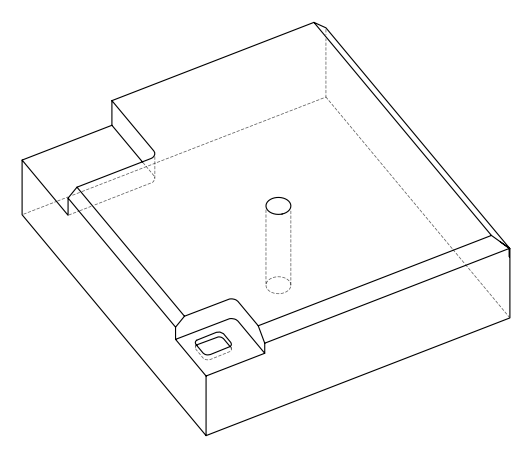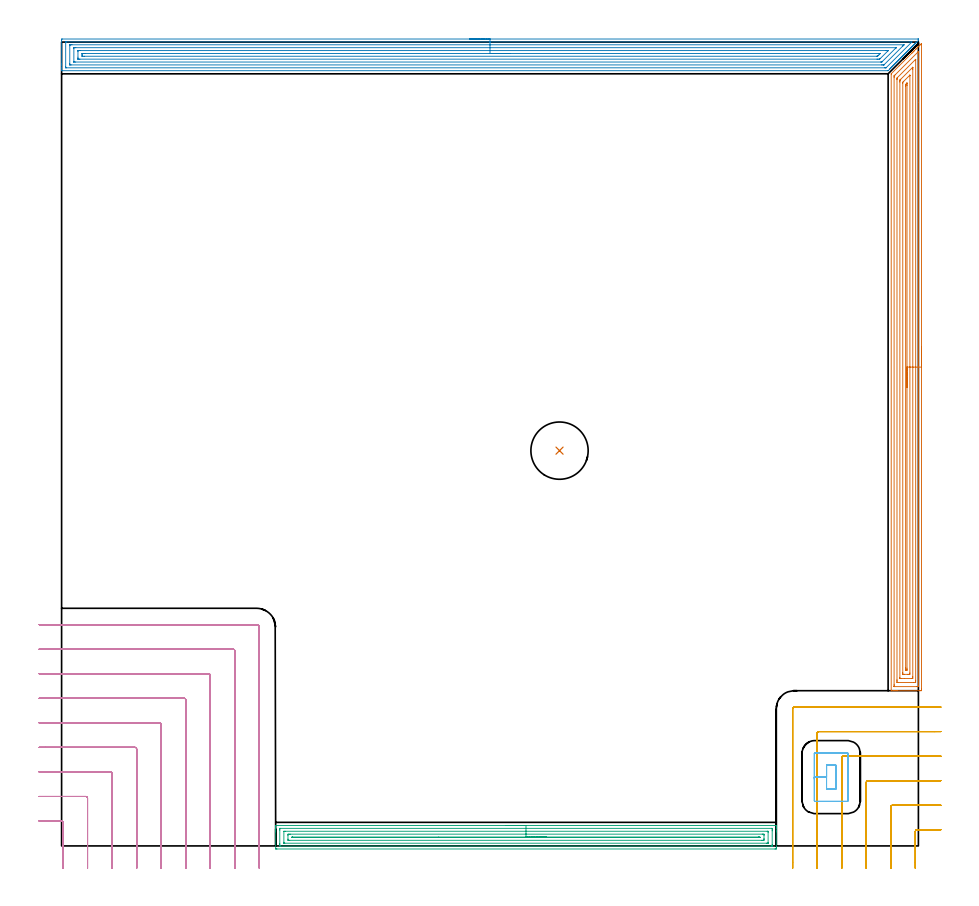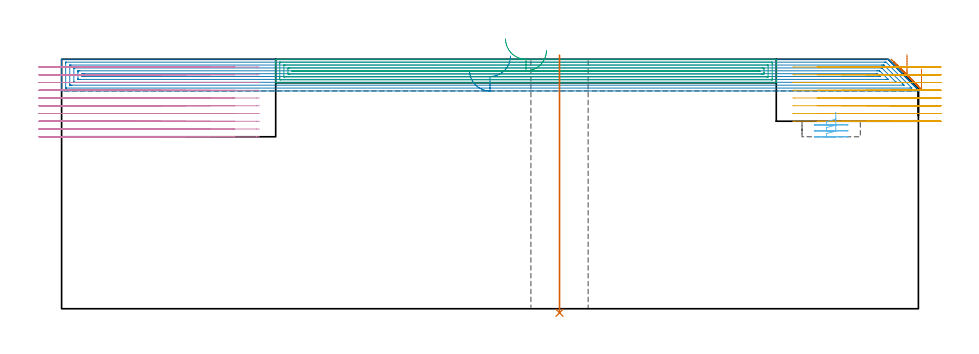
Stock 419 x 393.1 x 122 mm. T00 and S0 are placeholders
(PLAN: 7 operations, 3 tool changes, 82.4 min)
(1 AREA_MILL | FG_CHAMFER_SURFACE | UGT0205_001 | 15.05 min | 35521 mm3)
(2 AREA_MILL_1 | FG_CHAMFER_SURFACE_1 | UGT0205_001 | 20.04 min | 49183 mm3)
(3 AREA_MILL_2 | FG_CHAMFER_SURFACE_2 | UGT0205_001 | 9.96 min | 17048 mm3)
(4 MILL_CORNER_NOTCH_RECTANGULAR | CORNER_NOTCH_RECTANGULAR | NXT0201_012 | Follow Part, ap 4, ae 75% | 25.98 min | 460054 mm3)
(5 MILL_CORNER_NOTCH_RECTANGULAR_1 | CORNER_NOTCH_RECTANGULAR_1 | NXT0201_012 | Follow Part, ap 4, ae 75% | 9.89 min | 158061 mm3)
(6 MILL_RECTANGULAR_POCKET | POCKET_RECTANGULAR_STRAIGHT | NXT0201_011 | Follow Part, ap 3, ae 75% | 1 min | 7461 mm3)
(7 INDEXABLE_INSERT_DRILL_THROUGH_HOLE_FROM_SOLID | STEP1HOLE | NXT0302_027 | 0.51 min | 75059 mm3)
(TOOL UGT0205_001 | Chamfer Mill 20 x 3 x 45 deg. | D20 FL50 Z2)
(TOOL NXT0201_012 | ENDMILL 16mm [2P460-1600-NA 1630] | D16 FL38 Z6)
(TOOL NXT0201_011 | ENDMILL 12mm [2P460-1200-NA 1630] | D12 FL38 Z6)
(TOOL NXT0302_027 | Index. Insert Drill 28mm [880-D2800L32-05] | D28 PA176 FL140 Z2)
(OP 1 AREA_MILL)
G17 G21 G94 G90
T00 M6
G54
G17 G0 G90 X420.5 Y244.15 S1061 M3
G43 Z132. H0
Z117.2
G94 G1 Y244.112 Z116.328 F250.
Y243.998 Z115.464
Y243.809 Z114.612
Y243.547 Z113.78
Y243.213 Z112.974
Y242.81 Z112.2
Y242.341 Z111.464
Y241.81 Z110.772
Y241.221 Z110.129
Y240.578 Z109.54
Y239.886 Z109.008
Y239.15 Z108.54
Y238.376 Z108.137
Y237.57 Z107.803
Y236.738 Z107.541
Y235.886 Z107.352
Y235.022 Z107.238
Y234.15 Z107.2
Y77.015
X420.499 Y76.515 Z107.201
X420.496 Y76.126 Z107.202
X420.492 Y75.91 Z107.205
X420.114 Y75.905 Z107.583
X419.511 Y75.9 Z108.187
X408.716 Z118.978
X408.17 Z119.527
X407.839 Z119.857
X407.293 Z120.403
X406.963 Z120.732
X405.991 Z121.709
X405.845 Y75.901 Z121.848
X405.793 Y75.903 Z121.898
X405.703 Y75.91 Z121.988
X405.7 Y76.068 Z122.
Y377.495
X405.704 Y377.594 Z121.989
X405.767 Y377.669 Z121.929
X409.593 Y381.493 Z118.107
X415.73 Y387.632 Z111.966
X415.865 Y387.766 Z111.833
X416.031 Y387.932 Z111.667
X416.169 Y388.071 Z111.527
X416.312 Y388.213 Z111.386
X416.461 Y388.362 Z111.236
X416.607 Y388.509 Z111.088
X416.758 Y388.659 Z110.94
X416.892 Y388.793 Z110.806
X417.045 Y388.948 Z110.65
X417.545 Y389.445 Z110.155
X417.8 Y389.701 Z109.898
X417.922 Y389.824 Z109.774
X418.26 Y390.16 Z109.44
X418.473 Y390.373 Z109.227
X418.693 Y390.594 Z109.005
X418.799 Y390.701 Z108.897
X419.237 Y391.138 Z108.462
X419.676 Y391.577 Z108.02
X419.885 Y391.785 Z107.815
X419.922 Y391.822 Z107.777
X420.414 Y392.315 Z107.284
X420.482 Y392.381 Z107.216
X420.494 Y392.383 Z107.204
X420.499 Y392.381 Z107.199
X420.5 Y234.15 Z107.2
X419.086 Z108.614
X419.085 Y78.456 Z108.615
Y78.301
X419.08 Y77.933 Z108.62
X419.079 Y77.917 Z108.621
X419.059 Y77.91 Z108.641
X418.99 Y77.905 Z108.71
X418.885 Y77.902 Z108.815
X418.754 Y77.9 Z108.946
X418.361 Z109.339
X407.356 Z120.344
X407.181 Y77.903 Z120.519
X407.15 Y77.905 Z120.55
X407.122 Y77.909 Z120.578
X407.121 Y77.949 Z120.579
X407.116 Y78.145 Z120.584
X407.115 Y78.301 Z120.585
X407.114 Y79.04 Z120.586
Y375.709
X407.116 Y376.445 Z120.584
X407.119 Y376.524 Z120.581
X407.121 Y376.558 Z120.579
X407.158 Y376.602 Z120.542
X407.5 Y376.948 Z120.2
X407.839 Y377.29 Z119.861
X418.763 Y388.213 Z108.937
X418.862 Y388.31 Z108.838
X419.006 Y388.449 Z108.694
X419.07 Y388.509 Z108.63
X419.079 Y388.374 Z108.621
X419.083 Y388.213 Z108.617
X419.085 Y388.041 Z108.615
X419.086 Y363.517 Z108.614
Y234.15
X417.672 Z110.028
X417.671 Y80.98 Z110.029
Y80.79
X417.664 Y80.087 Z110.036
X417.661 Y79.907 Z110.039
X416.607 Y79.9 Z111.093
X408.899 Y79.901 Z118.801
X408.716 Y79.905 Z118.984
X408.539 Y79.91 Z119.161
X408.534 Y80.087 Z119.166
X408.531 Y80.276 Z119.169
X408.529 Y80.98 Z119.171
X408.528 Y81.171 Z119.172
X408.529 Y374.816 Z119.171
X408.53 Y375.006 Z119.17
X408.535 Y375.358 Z119.165
X408.539 Y375.528 Z119.161
X408.708 Y375.709 Z118.992
X408.712 Y375.713 Z118.988
X417.561 Y384.562 Z110.139
X417.641 Y384.64 Z110.059
X417.654 Y384.647 Z110.046
X417.665 Y384.651 Z110.035
X417.666 Y384.64 Z110.034
X417.67 Y384.515 Z110.03
X417.671 Y384.449 Z110.029
X417.672 Y234.15 Z110.028
X416.257 Z111.443
Y82.767
X416.256 Y82.231 Z111.444
X416.253 Y82.051 Z111.447
X416.251 Y81.917 Z111.449
X416.155 Y81.91 Z111.545
X415.73 Y81.901 Z111.97
X415.704 Y81.9 Z111.996
X412.223 Z115.477
X410.443 Z117.257
X410.047 Y81.908 Z117.653
X409.954 Y81.91 Z117.746
X409.949 Y81.971 Z117.751
X409.946 Y82.038 Z117.754
X409.943 Y82.41 Z117.757
Y373.566
X409.945 Y373.923 Z117.755
X409.949 Y374.453 Z117.751
X409.954 Y374.494 Z117.746
X409.977 Y374.52 Z117.723
X410.039 Y374.586 Z117.661
X410.265 Y374.816 Z117.435
X410.368 Y374.919 Z117.332
X416.12 Y380.67 Z111.58
X416.184 Y380.732 Z111.516
X416.224 Y380.768 Z111.476
X416.246 Y380.787 Z111.454
X416.25 Y380.76 Z111.45
X416.254 Y380.677 Z111.446
X416.256 Y380.532 Z111.444
X416.257 Y380.175 Z111.443
Y379.638
Y234.15
X414.843 Z112.857
Y84.563
X414.836 Y84.112 Z112.864
X414.825 Y83.91 Z112.875
X414.614 Y83.903 Z113.086
X413.977 Y83.9 Z113.723
X413.741 Z113.959
X412.223 Z115.477
X411.987 Y83.901 Z115.713
X411.486 Y83.907 Z116.214
X411.37 Y83.91 Z116.33
X411.364 Y84.11 Z116.336
X411.357 Y84.542 Z116.343
Y84.553
Y373.03
X411.372 Y373.461 Z116.328
X411.584 Y373.681 Z116.116
X411.822 Y373.923 Z115.878
X414.679 Y376.78 Z113.021
X414.784 Y376.883 Z112.916
X414.822 Y376.917 Z112.878
X414.832 Y376.924 Z112.868
X414.836 Y376.908 Z112.864
X414.84 Y376.811 Z112.86
X414.843 Y376.613 Z112.857
Y234.15
X413.429 Z114.271
X413.428 Y86.898 Z114.272
X413.426 Y86.339 Z114.274
X413.422 Y86.011 Z114.278
X413.417 Y85.91 Z114.283
X413.315 Y85.907 Z114.385
X413.1 Y85.903 Z114.6
X412.956 Y85.905 Z114.744
X412.842 Y85.91 Z114.858
X412.778 Y85.918 Z114.922
X412.776 Y86.004 Z114.924
X412.773 Y86.339 Z114.927
X412.771 Y86.674 Z114.929
Y87.232
Y371.578
X412.772 Y372.137 Z114.928
X412.774 Y372.304 Z114.926
X412.778 Y372.387 Z114.922
X412.781 Y372.421 Z114.919
X412.8 Y372.442 Z114.9
X413.1 Y372.751 Z114.6
X413.238 Y372.889 Z114.462
X413.379 Y373.03 Z114.321
X413.398 Y373.044 Z114.302
X413.411 Y373.053 Z114.289
X413.422 Y373.03 Z114.278
X413.423 Y372.989 Z114.277
X413.427 Y372.696 Z114.273
X413.429 Y372.137 Z114.271
Y371.801
Y234.15
Y233.278 Z114.309
Y232.413 Z114.423
Y231.562 Z114.612
Y230.73 Z114.874
Y229.924 Z115.208
Y229.15 Z115.611
Y228.414 Z116.08
Y227.722 Z116.611
Y227.079 Z117.2
Y226.49 Z117.843
Y225.958 Z118.535
Y225.49 Z119.271
Y225.087 Z120.045
Y224.753 Z120.851
Y224.491 Z121.683
Y224.302 Z122.535
Y224.188 Z123.4
Y224.15 Z124.271
G0 Z132.
M5
M2
(OP 2 AREA_MILL_1)
G17 G21 G94 G90
T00 M6
G54
G17 G0 G90 X199.5 Y394.6 S1061 M3
G43 Z132. H0
Z116.5
G94 G1 X199.538 Z115.628 F250.
X199.652 Z114.763
X199.841 Z113.912
X200.103 Z113.08
X200.437 Z112.274
X200.84 Z111.5
X201.308 Z110.764
X201.84 Z110.072
X202.429 Z109.429
X203.072 Z108.839
X203.764 Z108.308
X204.5 Z107.84
X205.274 Z107.437
X206.08 Z107.103
X206.912 Z106.841
X207.764 Z106.652
X208.628 Z106.538
X209.5 Z106.5
X418.838
X418.885 Y394.598 Z106.502
X419. Y394.593 Z106.507
Y393.991 Z107.107
X418.999 Y393.906 Z107.192
X418.986 Y393.888 Z107.21
X418.514 Y393.414 Z107.685
X418.391 Y393.291 Z107.808
X418.201 Y393.099 Z107.997
X418.094 Y392.993 Z108.106
X418.007 Y392.906 Z108.193
X417.903 Y392.801 Z108.295
X417.796 Y392.696 Z108.404
X417.709 Y392.609 Z108.491
X417.605 Y392.504 Z108.592
X417.499 Y392.398 Z108.701
X417.412 Y392.311 Z108.788
X417.308 Y392.206 Z108.89
X417.201 Y392.101 Z108.999
X417.114 Y392.014 Z109.086
X417.01 Y391.909 Z109.188
X416.903 Y391.803 Z109.296
X416.816 Y391.716 Z109.383
X416.713 Y391.611 Z109.485
X416.606 Y391.506 Z109.594
X416.519 Y391.419 Z109.681
X416.415 Y391.313 Z109.783
X416.308 Y391.208 Z109.891
X416.221 Y391.121 Z109.978
X416.118 Y391.016 Z110.08
X416.011 Y390.911 Z110.189
X415.924 Y390.824 Z110.276
X415.82 Y390.718 Z110.378
X415.713 Y390.613 Z110.487
X415.626 Y390.526 Z110.573
X415.523 Y390.421 Z110.675
X415.416 Y390.315 Z110.784
X415.329 Y390.229 Z110.871
X415.225 Y390.123 Z110.973
X415.118 Y390.018 Z111.082
X415.031 Y389.931 Z111.169
X414.927 Y389.826 Z111.27
X414.82 Y389.72 Z111.379
X414.734 Y389.633 Z111.466
X414.63 Y389.528 Z111.568
X414.523 Y389.423 Z111.677
X414.436 Y389.336 Z111.764
X414.332 Y389.231 Z111.866
X414.225 Y389.125 Z111.974
X414.139 Y389.038 Z112.061
X414.035 Y388.933 Z112.163
X413.928 Y388.828 Z112.272
X413.841 Y388.741 Z112.359
X413.737 Y388.635 Z112.461
X413.63 Y388.53 Z112.57
X413.543 Y388.443 Z112.656
X413.44 Y388.338 Z112.758
X413.333 Y388.232 Z112.867
X413.246 Y388.146 Z112.954
X413.142 Y388.04 Z113.056
X413.035 Y387.935 Z113.165
X412.948 Y387.848 Z113.251
X412.845 Y387.743 Z113.353
X412.737 Y387.637 Z113.462
X412.651 Y387.551 Z113.549
X412.547 Y387.445 Z113.651
X412.44 Y387.34 Z113.76
X412.353 Y387.253 Z113.847
X412.249 Y387.148 Z113.948
X412.142 Y387.042 Z114.057
X412.056 Y386.955 Z114.144
X411.952 Y386.85 Z114.246
X411.845 Y386.745 Z114.355
X411.758 Y386.658 Z114.442
X411.654 Y386.552 Z114.544
X411.547 Y386.447 Z114.653
X411.461 Y386.36 Z114.739
X411.357 Y386.255 Z114.841
X411.25 Y386.149 Z114.95
X411.163 Y386.063 Z115.037
X411.059 Y385.957 Z115.139
X410.952 Y385.852 Z115.248
X410.865 Y385.765 Z115.334
X410.762 Y385.66 Z115.436
X410.654 Y385.554 Z115.545
X410.568 Y385.468 Z115.632
X410.464 Y385.362 Z115.734
X410.357 Y385.257 Z115.843
X410.27 Y385.17 Z115.929
X410.167 Y385.065 Z116.031
X410.059 Y384.959 Z116.14
X409.973 Y384.873 Z116.227
X409.869 Y384.767 Z116.329
X409.762 Y384.662 Z116.438
X409.675 Y384.575 Z116.524
X409.571 Y384.47 Z116.626
X409.464 Y384.364 Z116.736
X409.378 Y384.278 Z116.822
X409.274 Y384.172 Z116.924
X409.167 Y384.066 Z117.033
X409.08 Y383.98 Z117.12
X408.976 Y383.874 Z117.222
X408.869 Y383.769 Z117.331
X408.783 Y383.682 Z117.417
X408.679 Y383.577 Z117.519
X408.572 Y383.471 Z117.628
X408.485 Y383.385 Z117.715
X408.381 Y383.279 Z117.817
X408.274 Y383.174 Z117.926
X408.188 Y383.087 Z118.012
X408.084 Y382.982 Z118.114
X407.976 Y382.876 Z118.223
X407.89 Y382.79 Z118.31
X407.786 Y382.684 Z118.412
X407.679 Y382.579 Z118.521
X407.592 Y382.492 Z118.607
X407.489 Y382.387 Z118.709
X407.381 Y382.281 Z118.819
X407.295 Y382.195 Z118.905
X407.191 Y382.089 Z119.007
X407.084 Y381.983 Z119.116
X406.997 Y381.897 Z119.202
X406.893 Y381.792 Z119.305
X406.786 Y381.686 Z119.414
X406.7 Y381.6 Z119.5
X406.596 Y381.494 Z119.602
X406.489 Y381.388 Z119.711
X406.402 Y381.302 Z119.798
X406.298 Y381.196 Z119.9
X406.191 Y381.091 Z120.009
X406.105 Y381.004 Z120.095
X406.001 Y380.899 Z120.197
X405.893 Y380.793 Z120.306
X405.807 Y380.707 Z120.393
X405.703 Y380.601 Z120.495
X405.596 Y380.496 Z120.604
X405.51 Y380.409 Z120.69
X405.406 Y380.304 Z120.792
X405.298 Y380.198 Z120.901
X405.212 Y380.112 Z120.988
X405.108 Y380.006 Z121.09
X405.001 Y379.901 Z121.199
X404.36 Y379.26 Z121.839
X404.231 Y379.133 Z121.962
X404.195 Y379.104 Z121.989
X404.108 Y379.1 Z122.
X0.162
X0.01 Y379.102 Z121.988
X0.007 Y379.156 Z121.935
X0. Y379.543 Z121.556
Y379.951 Z121.148
Y380.601 Z120.494
Y381.819 Z119.278
Y382.387 Z118.708
Y393.991 Z107.106
X0.002 Y394.278 Z106.82
X0.01 Y394.592 Z106.506
X0.324 Y394.599 Z106.499
X209.5 Y394.6 Z106.5
Y393.186 Z107.914
X414.82
X415.627 Y393.185 Z107.915
X415.713 Y393.183 Z107.917
X415.785 Y393.179 Z107.921
X415.742 Y393.099 Z108.001
X415.731 Y393.081 Z108.019
X415.725 Y393.075 Z108.025
X403.215 Y380.566 Z120.534
X403.16 Y380.522 Z120.578
X403.114 Y380.519 Z120.581
X403.014 Y380.516 Z120.584
X402.813 Y380.515 Z120.585
X402.41 Y380.514 Z120.586
X2.307 Y380.515 Z120.585
X2.133 Y380.518 Z120.582
X2.024 Y380.521 Z120.579
X2.01 Y380.547 Z120.553
X2.007 Y380.601 Z120.499
X2.001 Y380.995 Z120.105
X2. Y393.099 Z108.001
X2.002 Y393.148 Z107.952
X2.005 Y393.172 Z107.928
X2.008 Y393.178 Z107.922
X2.047 Y393.181 Z107.919
X2.22 Y393.185 Z107.915
X2.307 Y393.186 Z107.914
X209.5
Y391.772 Z109.328
X411.684 Y391.771 Z109.329
X411.811 Y391.77 Z109.33
X411.854 Y391.769 Z109.331
X411.916 Y391.765 Z109.335
X411.947 Y391.758 Z109.342
X411.921 Y391.729 Z109.371
X411.826 Y391.63 Z109.47
X411.514 Y391.313 Z109.787
X411.382 Y391.181 Z109.919
X402.323 Y382.122 Z118.978
X402.195 Y381.997 Z119.103
X402.147 Y381.953 Z119.147
X402.126 Y381.937 Z119.163
X402.104 Y381.935 Z119.165
X401.886 Y381.931 Z119.169
X401.43 Y381.929 Z119.171
X400.995 Y381.928 Z119.172
X4.637 Y381.929 Z119.171
X4.18 Y381.931 Z119.169
X4.028 Y381.934 Z119.166
X4.01 Y381.935 Z119.165
X4.006 Y381.992 Z119.108
X4.002 Y382.087 Z119.013
X4. Y382.566 Z118.534
X4.001 Y391.313 Z109.787
X4.002 Y391.491 Z109.609
X4.01 Y391.672 Z109.428
X4.017 Y391.765 Z109.335
X4.066 Y391.767 Z109.333
X4.18 Y391.769 Z109.331
X4.615 Y391.771 Z109.329
X5.072 Y391.772 Z109.328
X209.5
Y390.357 Z110.743
X407.742
X408.006 Y390.355 Z110.745
X408.071 Y390.353 Z110.747
X408.091 Y390.35 Z110.75
X408.089 Y390.347 Z110.753
X408.062 Y390.316 Z110.784
X407.925 Y390.175 Z110.925
X407.806 Y390.055 Z111.045
X401.43 Y383.679 Z117.421
X401.229 Y383.481 Z117.619
X401.126 Y383.383 Z117.717
X401.096 Y383.357 Z117.743
X401.054 Y383.35 Z117.75
X400.952 Y383.347 Z117.753
X400.537 Y383.343 Z117.757
X6.794
X6.026 Y383.349 Z117.751
X6.01
X6.007 Y383.368 Z117.732
X6.003 Y383.419 Z117.681
X6.001 Y383.522 Z117.578
Y390.171 Z110.929
X6.004 Y390.279 Z110.821
X6.008 Y390.331 Z110.769
X6.011 Y390.351 Z110.749
X6.034 Y390.352 Z110.748
X6.858 Y390.357 Z110.743
X6.921
X209.5
Y388.943 Z112.157
X403.215
X403.801 Y388.942 Z112.158
X403.943 Y388.94 Z112.16
X404.108 Y388.936 Z112.164
X404.219 Y388.928 Z112.172
X404.159 Y388.862 Z112.238
X404.108 Y388.807 Z112.293
X400.452 Y385.15 Z115.95
X400.365 Y385.065 Z116.035
X400.118 Y384.828 Z116.272
X400.05 Y384.764 Z116.336
X399.948 Y384.761 Z116.339
X399.645 Y384.759 Z116.341
X399.059 Y384.757 Z116.343
X398.752
X8.951
X8.643 Y384.758 Z116.342
X8.054 Y384.761 Z116.339
X8.021 Y384.764 Z116.336
X8.01 Y384.772 Z116.328
X8.004 Y384.812 Z116.288
X8.001 Y385.065 Z116.035
X8. Y385.708 Z115.392
Y388.635 Z112.465
X8.001 Y388.796 Z112.304
X8.003 Y388.876 Z112.224
X8.006 Y388.916 Z112.184
X8.009 Y388.931 Z112.169
X8.029 Y388.936 Z112.164
X8.338 Y388.941 Z112.159
X8.643 Y388.942 Z112.158
X9.228 Y388.943 Z112.157
X209.5
Y387.529 Z113.571
X399.859 Y387.528 Z113.572
X400.197 Y387.525 Z113.575
X400.296 Y387.522 Z113.578
X400.358 Y387.517 Z113.583
X400.319 Y387.475 Z113.625
X400.208 Y387.358 Z113.742
X399.645 Y386.792 Z114.308
X399.223 Y386.378 Z114.722
X399.061 Y386.221 Z114.879
X399.002 Y386.178 Z114.922
X398.921 Y386.176 Z114.924
X398.752 Y386.173 Z114.927
X398.538 Y386.172 Z114.928
X11.107 Y386.171 Z114.929
X10.428 Y386.172 Z114.928
X10.212 Y386.174 Z114.926
X10.067 Y386.178 Z114.922
X10.009 Y386.185 Z114.915
X10.007 Y386.219 Z114.881
X10.002 Y386.384 Z114.716
X10.001 Y386.85 Z114.25
X10.002 Y387.276 Z113.824
X10.008 Y387.421 Z113.679
X10.014 Y387.522 Z113.578
X10.089 Y387.524 Z113.576
X10.428 Y387.527 Z113.573
X10.643 Y387.529 Z113.571
X11.321
X209.5
X210.372 Z113.609
X211.236 Z113.723
X212.088 Z113.912
X212.92 Z114.174
X213.726 Z114.508
X214.5 Z114.911
X215.236 Z115.38
X215.928 Z115.911
X216.571 Z116.5
X217.16 Z117.143
X217.692 Z117.835
X218.16 Z118.571
X218.563 Z119.345
X218.897 Z120.151
X219.159 Z120.983
X219.348 Z121.835
X219.462 Z122.699
X219.5 Z123.571
G0 Z132.
M5
M2
(OP 3 AREA_MILL_2)
G17 G21 G94 G90
T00 M6
G54
G17 G0 G90 X217.1 Y10. S1061 M3
G43 Z132. H0
G94 G1 X217.138 Z131.128 F250.
X217.252 Z130.263
X217.441 Z129.412
X217.703 Z128.58
X218.037 Z127.774
X218.44 Z127.
X218.908 Z126.264
X219.44 Z125.572
X220.029 Z124.929
X220.672 Z124.339
X221.364 Z123.808
X222.1 Z123.34
X222.874 Z122.937
X223.68 Z122.603
X224.512 Z122.341
X225.364 Z122.152
X226.228 Z122.038
X227.1 Z122.
X349.343
X349.492 Y9.997 Z121.988
X349.494 Y9.994 Z121.985
X349.5 Y9.677 Z121.677
Y9.28 Z121.28
Y8.66 Z120.655
Y7.467 Z119.464
Y6.896 Z118.89
Y-0.446 Z111.551
X349.496 Y-1.042 Z110.955
X349.491 Y-1.492 Z110.506
X349.356 Y-1.496 Z110.502
X348.897 Y-1.5 Z110.5
X105.303
X104.87 Y-1.496 Z110.502
X104.71 Y-1.492 Z110.506
X104.7 Y-1.328 Z110.67
Y6.896 Z118.89
Y7.467 Z119.464
Y7.778 Z119.774
Y8.349 Z120.346
Y8.66 Z120.655
Y9.28 Z121.28
Y9.678 Z121.677
X104.706 Y9.994 Z121.985
X104.708 Y9.997 Z121.988
X104.857 Y10. Z122.
X227.1
Y8.586 Z120.586
X347.112 Y8.585 Z120.585
X347.188 Y8.584 Z120.584
X347.48 Y8.579 Z120.579
X347.49 Y8.485 Z120.485
X347.497 Y8.28 Z120.28
X347.499 Y7.778 Z119.778
X347.5 Y7.395 Z119.395
Y0.722 Z112.722
X347.498 Y0.341 Z112.341
X347.49 Y-0.044 Z111.956
X347.486 Y-0.08 Z111.92
X347.469 Y-0.081 Z111.919
X347.419 Y-0.084 Z111.916
X347.317 Y-0.085 Z111.915
X347.112 Y-0.086 Z111.914
X107.088 Y-0.085 Z111.915
X107.012
X106.72 Y-0.079 Z111.921
X106.71 Y0.015 Z112.015
X106.703 Y0.22 Z112.22
X106.701 Y0.722 Z112.722
X106.7 Y1.105 Z113.105
X106.701 Y7.778 Z119.778
X106.702 Y8.159 Z120.159
X106.71 Y8.543 Z120.543
X106.714 Y8.58 Z120.58
X106.731 Y8.581 Z120.581
X106.781 Y8.584 Z120.584
X106.883 Y8.585 Z120.585
X107.088 Y8.586 Z120.586
X227.1
Y7.171 Z119.171
X345.049
X345.328 Y7.169 Z119.169
X345.42 Y7.167 Z119.167
X345.485 Y7.165 Z119.165
X345.491 Y7.066 Z119.066
X345.497 Y6.896 Z118.896
X345.499 Y6.726 Z118.726
Y1.435 Z113.435
X345.494 Y1.377 Z113.377
X345.49 Y1.338 Z113.338
X345.466 Y1.335 Z113.335
X345.328 Y1.333 Z113.333
X344.714 Y1.329 Z113.329
X109.151
X108.872 Y1.33 Z113.33
X108.78 Y1.332 Z113.332
X108.715 Y1.335 Z113.335
X108.709 Y1.434 Z113.434
X108.703 Y1.604 Z113.604
X108.701 Y1.774 Z113.774
Y7.065 Z119.065
X108.706 Y7.122 Z119.122
X108.71 Y7.162 Z119.162
X108.734 Y7.164 Z119.164
X108.872 Y7.167 Z119.167
X109.486 Y7.171 Z119.171
X227.1
Y5.757 Z117.757
X342.651
X342.912 Y5.756 Z117.756
X343.384 Y5.75 Z117.75
X343.49 Y5.745 Z117.745
X343.495 Y5.559 Z117.559
X343.5 Y5.175 Z117.175
Y3.411 Z115.411
Y3.368 Z115.368
X343.491 Y2.949 Z114.949
X343.485 Y2.75 Z114.75
X343.28 Y2.746 Z114.746
X342.651 Y2.743 Z114.743
X342.391
X111.549
X111.288 Y2.744 Z114.744
X110.816 Y2.75 Z114.75
X110.71 Y2.755 Z114.755
X110.705 Y2.941 Z114.941
X110.7 Y3.325 Z115.325
Y5.132 Z117.132
X110.709 Y5.551 Z117.551
X110.715 Y5.75 Z117.75
X110.92 Y5.754 Z117.754
X111.549 Y5.757 Z117.757
X111.809
X227.1
Y4.343 Z116.343
X340.866
X340.96 Y4.342 Z116.342
X341.149 Y4.339 Z116.339
X341.49 Y4.332 Z116.332
X341.494 Y4.25 Z116.25
X341.493 Y4.173 Z116.173
X341.492 Y4.168 Z116.168
X341.467 Y4.164 Z116.164
X341.368 Y4.16 Z116.16
X341.243 Y4.158 Z116.158
X255.636 Y4.157 Z116.157
X113.334
X113.239 Y4.158 Z116.158
X113.051 Y4.161 Z116.161
X112.71 Y4.167 Z116.167
X112.706 Y4.25 Z116.25
X112.707 Y4.327 Z116.327
X112.708 Y4.332 Z116.332
X112.733 Y4.336 Z116.336
X112.832 Y4.34 Z116.34
X112.957 Y4.342 Z116.342
X184.402 Y4.343 Z116.343
X227.1
X227.972 Z116.381
X228.836 Z116.495
X229.688 Z116.684
X230.52 Z116.946
X231.326 Z117.28
X232.1 Z117.683
X232.836 Z118.151
X233.528 Z118.683
X234.171 Z119.272
X234.76 Z119.915
X235.292 Z120.607
X235.76 Z121.343
X236.163 Z122.117
X236.497 Z122.923
X236.759 Z123.755
X236.948 Z124.607
X237.062 Z125.471
X237.1 Z126.343
G0 Z132.
M5
M2
(OP 4 MILL_CORNER_NOTCH_RECTANGULAR)
G17 G21 G94 G90
T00 M6
G54
G17 G0 G90 X0.702 Y-11. S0 M3
G43 Z132. H1
Z118.21
G94 G1 X0.7 Y-8. F250.
Y-7.924 F500.
Y11.407
G3 X-0.093 Y12.2 R0.8
G1 X-8.
X-11. F250.
G0 Z132.
X12.703 Y-11.
Z118.21
G1 X12.7 Y-8.
Y-7.924 F500.
Y23.406
G3 X11.906 Y24.2 R0.8
G1 X-8.
X-11. F250.
G0 Z132.
X24.703 Y-11.
Z118.21
G1 X24.7 Y-8.
Y-7.924 F500.
Y35.406
G3 X23.906 Y36.2 R0.8
G1 X-8.
X-11. F250.
G0 Z132.
X36.704 Y-11.
Z118.21
G1 X36.7 Y-8.
Y-7.924 F500.
Y47.406
G3 X35.906 Y48.2 R0.8
G1 X-8.
X-11. F250.
G0 Z132.
X48.705 Y-11.
Z118.21
G1 X48.7 Y-8.
Y-7.924 F500.
Y59.405
G3 X47.905 Y60.2 R0.8
G1 X-8.
X-11. F250.
G0 Z132.
X60.706 Y-11.
Z118.21
G1 X60.7 Y-8.
Y-7.924 F500.
Y71.405
G3 X59.905 Y72.2 R0.8
G1 X-8.
X-11. F250.
G0 Z132.
X72.71 Y-11.
Z118.21
G1 X72.7 Y-8.
Y-7.924 F500.
Y83.405
G3 X71.905 Y84.2 R0.8
G1 X-8.
X-11. F250.
G0 Z132.
X84.719 Y-11.
Z118.21
G1 X84.7 Y-8.
Y-7.924 F500.
Y95.404
G3 X83.904 Y96.2 R0.8
G1 X-8.
X-11. F250.
G0 Z132.
X96.7 Y-10.924
Z118.21
G1 Y-7.924
Y106.8 F500.
G3 X95.3 Y108.2 R1.4
G1 X-8.
X-11. F250.
G0 Z132.
X0.7 Y-11.
Z114.42
G1 Y-8.
Y11.407 F500.
G3 X-0.093 Y12.2 R0.8
G1 X-8.
X-11. F250.
G0 Z132.
X12.7 Y-11.
Z114.42
G1 Y-8.
Y23.406 F500.
G3 X11.906 Y24.2 R0.8
G1 X-8.
X-11. F250.
G0 Z132.
X24.7 Y-11.
Z114.42
G1 Y-8.
Y35.406 F500.
G3 X23.906 Y36.2 R0.8
G1 X-8.
X-11. F250.
G0 Z132.
X36.7 Y-11.
Z114.42
G1 Y-8.
Y47.406 F500.
G3 X35.906 Y48.2 R0.8
G1 X-8.
X-11. F250.
G0 Z132.
X48.7 Y-11.
Z114.42
G1 Y-8.
Y59.405 F500.
G3 X47.905 Y60.2 R0.8
G1 X-8.
X-11. F250.
G0 Z132.
X60.7 Y-11.
Z114.42
G1 Y-8.
Y71.405 F500.
G3 X59.905 Y72.2 R0.8
G1 X-8.
X-11. F250.
G0 Z132.
X72.7 Y-11.
Z114.42
G1 Y-8.
Y83.405 F500.
G3 X71.905 Y84.2 R0.8
G1 X-8.
X-11. F250.
G0 Z132.
X84.7 Y-11.
Z114.42
G1 Y-8.
Y95.404 F500.
G3 X83.904 Y96.2 R0.8
G1 X-8.
X-11. F250.
G0 Z132.
X96.7 Y-11.
Z114.42
G1 Y-8.
Y106.8 F500.
G3 X95.3 Y108.2 R1.4
G1 X-8.
X-11. F250.
G0 Z132.
X0.7 Y-11.
Z110.63
G1 Y-8.
Y11.407 F500.
G3 X-0.093 Y12.2 R0.8
G1 X-8.
X-11. F250.
G0 Z132.
X12.7 Y-11.
Z110.63
G1 Y-8.
Y23.406 F500.
G3 X11.906 Y24.2 R0.8
G1 X-8.
X-11. F250.
G0 Z132.
X24.7 Y-11.
Z110.63
G1 Y-8.
Y35.406 F500.
G3 X23.906 Y36.2 R0.8
G1 X-8.
X-11. F250.
G0 Z132.
X36.7 Y-11.
Z110.63
G1 Y-8.
Y47.406 F500.
G3 X35.906 Y48.2 R0.8
G1 X-8.
X-11. F250.
G0 Z132.
X48.7 Y-11.
Z110.63
G1 Y-8.
Y59.405 F500.
G3 X47.905 Y60.2 R0.8
G1 X-8.
X-11. F250.
G0 Z132.
X60.7 Y-11.
Z110.63
G1 Y-8.
Y71.405 F500.
G3 X59.905 Y72.2 R0.8
G1 X-8.
X-11. F250.
G0 Z132.
X72.7 Y-11.
Z110.63
G1 Y-8.
Y83.405 F500.
G3 X71.905 Y84.2 R0.8
G1 X-8.
X-11. F250.
G0 Z132.
X84.7 Y-11.
Z110.63
G1 Y-8.
Y95.404 F500.
G3 X83.904 Y96.2 R0.8
G1 X-8.
X-11. F250.
G0 Z132.
X96.7 Y-11.
Z110.63
G1 Y-8.
Y106.8 F500.
G3 X95.3 Y108.2 R1.4
G1 X-8.
X-11. F250.
G0 Z132.
X0.7 Y-11.
Z106.84
G1 Y-8.
Y11.407 F500.
G3 X-0.093 Y12.2 R0.8
G1 X-8.
X-11. F250.
G0 Z132.
X12.7 Y-11.
Z106.84
G1 Y-8.
Y23.406 F500.
G3 X11.906 Y24.2 R0.8
G1 X-8.
X-11. F250.
G0 Z132.
X24.7 Y-11.
Z106.84
G1 Y-8.
Y35.406 F500.
G3 X23.906 Y36.2 R0.8
G1 X-8.
X-11. F250.
G0 Z132.
X36.7 Y-11.
Z106.84
G1 Y-8.
Y47.406 F500.
G3 X35.906 Y48.2 R0.8
G1 X-8.
X-11. F250.
G0 Z132.
X48.7 Y-11.
Z106.84
G1 Y-8.
Y59.405 F500.
G3 X47.905 Y60.2 R0.8
G1 X-8.
X-11. F250.
G0 Z132.
X60.7 Y-11.
Z106.84
G1 Y-8.
Y71.405 F500.
G3 X59.905 Y72.2 R0.8
G1 X-8.
X-11. F250.
G0 Z132.
X72.7 Y-11.
Z106.84
G1 Y-8.
Y83.405 F500.
G3 X71.905 Y84.2 R0.8
G1 X-8.
X-11. F250.
G0 Z132.
X84.7 Y-11.
Z106.84
G1 Y-8.
Y95.404 F500.
G3 X83.904 Y96.2 R0.8
G1 X-8.
X-11. F250.
G0 Z132.
X96.7 Y-11.
Z106.84
G1 Y-8.
Y106.8 F500.
G3 X95.3 Y108.2 R1.4
G1 X-8.
X-11. F250.
G0 Z132.
X0.7 Y-11.
Z103.05
G1 Y-8.
Y11.407 F500.
G3 X-0.093 Y12.2 R0.8
G1 X-8.
X-11. F250.
G0 Z132.
X12.7 Y-11.
Z103.05
G1 Y-8.
Y23.406 F500.
G3 X11.906 Y24.2 R0.8
G1 X-8.
X-11. F250.
G0 Z132.
X24.7 Y-11.
Z103.05
G1 Y-8.
Y35.406 F500.
G3 X23.906 Y36.2 R0.8
G1 X-8.
X-11. F250.
G0 Z132.
X36.7 Y-11.
Z103.05
G1 Y-8.
Y47.406 F500.
G3 X35.906 Y48.2 R0.8
G1 X-8.
X-11. F250.
G0 Z132.
X48.7 Y-11.
Z103.05
G1 Y-8.
Y59.405 F500.
G3 X47.905 Y60.2 R0.8
G1 X-8.
X-11. F250.
G0 Z132.
X60.7 Y-11.
Z103.05
G1 Y-8.
Y71.405 F500.
G3 X59.905 Y72.2 R0.8
G1 X-8.
X-11. F250.
G0 Z132.
X72.7 Y-11.
Z103.05
G1 Y-8.
Y83.405 F500.
G3 X71.905 Y84.2 R0.8
G1 X-8.
X-11. F250.
G0 Z132.
X84.7 Y-11.
Z103.05
G1 Y-8.
Y95.404 F500.
G3 X83.904 Y96.2 R0.8
G1 X-8.
X-11. F250.
G0 Z132.
X96.7 Y-11.
Z103.05
G1 Y-8.
Y106.8 F500.
G3 X95.3 Y108.2 R1.4
G1 X-8.
X-11. F250.
G0 Z132.
X0.7 Y-11.
Z99.26
G1 Y-8.
Y11.407 F500.
G3 X-0.093 Y12.2 R0.8
G1 X-8.
X-11. F250.
G0 Z132.
X12.7 Y-11.
Z99.26
G1 Y-8.
Y23.406 F500.
G3 X11.906 Y24.2 R0.8
G1 X-8.
X-11. F250.
G0 Z132.
X24.7 Y-11.
Z99.26
G1 Y-8.
Y35.406 F500.
G3 X23.906 Y36.2 R0.8
G1 X-8.
X-11. F250.
G0 Z132.
X36.7 Y-11.
Z99.26
G1 Y-8.
Y47.406 F500.
G3 X35.906 Y48.2 R0.8
G1 X-8.
X-11. F250.
G0 Z132.
X48.7 Y-11.
Z99.26
G1 Y-8.
Y59.405 F500.
G3 X47.905 Y60.2 R0.8
G1 X-8.
X-11. F250.
G0 Z132.
X60.7 Y-11.
Z99.26
G1 Y-8.
Y71.405 F500.
G3 X59.905 Y72.2 R0.8
G1 X-8.
X-11. F250.
G0 Z132.
X72.7 Y-11.
Z99.26
G1 Y-8.
Y83.405 F500.
G3 X71.905 Y84.2 R0.8
G1 X-8.
X-11. F250.
G0 Z132.
X84.7 Y-11.
Z99.26
G1 Y-8.
Y95.404 F500.
G3 X83.904 Y96.2 R0.8
G1 X-8.
X-11. F250.
G0 Z132.
X96.7 Y-11.
Z99.26
G1 Y-8.
Y106.8 F500.
G3 X95.3 Y108.2 R1.4
G1 X-8.
X-11. F250.
G0 Z132.
X0.7 Y-11.
Z95.47
G1 Y-8.
Y11.407 F500.
G3 X-0.093 Y12.2 R0.8
G1 X-8.
X-11. F250.
G0 Z132.
X12.7 Y-11.
Z95.47
G1 Y-8.
Y23.406 F500.
G3 X11.906 Y24.2 R0.8
G1 X-8.
X-11. F250.
G0 Z132.
X24.7 Y-11.
Z95.47
G1 Y-8.
Y35.406 F500.
G3 X23.906 Y36.2 R0.8
G1 X-8.
X-11. F250.
G0 Z132.
X36.7 Y-11.
Z95.47
G1 Y-8.
Y47.406 F500.
G3 X35.906 Y48.2 R0.8
G1 X-8.
X-11. F250.
G0 Z132.
X48.7 Y-11.
Z95.47
G1 Y-8.
Y59.405 F500.
G3 X47.905 Y60.2 R0.8
G1 X-8.
X-11. F250.
G0 Z132.
X60.7 Y-11.
Z95.47
G1 Y-8.
Y71.405 F500.
G3 X59.905 Y72.2 R0.8
G1 X-8.
X-11. F250.
G0 Z132.
X72.7 Y-11.
Z95.47
G1 Y-8.
Y83.405 F500.
G3 X71.905 Y84.2 R0.8
G1 X-8.
X-11. F250.
G0 Z132.
X84.7 Y-11.
Z95.47
G1 Y-8.
Y95.404 F500.
G3 X83.904 Y96.2 R0.8
G1 X-8.
X-11. F250.
G0 Z132.
X96.7 Y-11.
Z95.47
G1 Y-8.
Y106.8 F500.
G3 X95.3 Y108.2 R1.4
G1 X-8.
X-11. F250.
G0 Z132.
X0.7 Y-11.
Z91.68
G1 Y-8.
Y11.407 F500.
G3 X-0.093 Y12.2 R0.8
G1 X-8.
X-11. F250.
G0 Z132.
X12.7 Y-11.
Z91.68
G1 Y-8.
Y23.406 F500.
G3 X11.906 Y24.2 R0.8
G1 X-8.
X-11. F250.
G0 Z132.
X24.7 Y-11.
Z91.68
G1 Y-8.
Y35.406 F500.
G3 X23.906 Y36.2 R0.8
G1 X-8.
X-11. F250.
G0 Z132.
X36.7 Y-11.
Z91.68
G1 Y-8.
Y47.406 F500.
G3 X35.906 Y48.2 R0.8
G1 X-8.
X-11. F250.
G0 Z132.
X48.7 Y-11.
Z91.68
G1 Y-8.
Y59.405 F500.
G3 X47.905 Y60.2 R0.8
G1 X-8.
X-11. F250.
G0 Z132.
X60.7 Y-11.
Z91.68
G1 Y-8.
Y71.405 F500.
G3 X59.905 Y72.2 R0.8
G1 X-8.
X-11. F250.
G0 Z132.
X72.7 Y-11.
Z91.68
G1 Y-8.
Y83.405 F500.
G3 X71.905 Y84.2 R0.8
G1 X-8.
X-11. F250.
G0 Z132.
X84.7 Y-11.
Z91.68
G1 Y-8.
Y95.404 F500.
G3 X83.904 Y96.2 R0.8
G1 X-8.
X-11. F250.
G0 Z132.
X96.7 Y-11.
Z91.68
G1 Y-8.
Y106.8 F500.
G3 X95.3 Y108.2 R1.4
G1 X-8.
X-11. F250.
G0 Z132.
X0.7 Y-11.
Z87.89
G1 Y-8.
Y11.407 F500.
G3 X-0.093 Y12.2 R0.8
G1 X-8.
X-11. F250.
G0 Z132.
X12.7 Y-11.
Z87.89
G1 Y-8.
Y23.406 F500.
G3 X11.906 Y24.2 R0.8
G1 X-8.
X-11. F250.
G0 Z132.
X24.7 Y-11.
Z87.89
G1 Y-8.
Y35.406 F500.
G3 X23.906 Y36.2 R0.8
G1 X-8.
X-11. F250.
G0 Z132.
X36.7 Y-11.
Z87.89
G1 Y-8.
Y47.406 F500.
G3 X35.906 Y48.2 R0.8
G1 X-8.
X-11. F250.
G0 Z132.
X48.7 Y-11.
Z87.89
G1 Y-8.
Y59.405 F500.
G3 X47.905 Y60.2 R0.8
G1 X-8.
X-11. F250.
G0 Z132.
X60.7 Y-11.
Z87.89
G1 Y-8.
Y71.405 F500.
G3 X59.905 Y72.2 R0.8
G1 X-8.
X-11. F250.
G0 Z132.
X72.7 Y-11.
Z87.89
G1 Y-8.
Y83.405 F500.
G3 X71.905 Y84.2 R0.8
G1 X-8.
X-11. F250.
G0 Z132.
X84.7 Y-11.
Z87.89
G1 Y-8.
Y95.404 F500.
G3 X83.904 Y96.2 R0.8
G1 X-8.
X-11. F250.
G0 Z132.
X96.7 Y-11.
Z87.89
G1 Y-8.
Y106.8 F500.
G3 X95.3 Y108.2 R1.4
G1 X-8.
X-11. F250.
G0 Z132.
X0.7 Y-11.
Z84.1
G1 Y-8.
Y11.407 F500.
G3 X-0.093 Y12.2 R0.8
G1 X-8.
X-11. F250.
G0 Z132.
X12.7 Y-11.
Z84.1
G1 Y-8.
Y23.406 F500.
G3 X11.906 Y24.2 R0.8
G1 X-8.
X-11. F250.
G0 Z132.
X24.7 Y-11.
Z84.1
G1 Y-8.
Y35.406 F500.
G3 X23.906 Y36.2 R0.8
G1 X-8.
X-11. F250.
G0 Z132.
X36.7 Y-11.
Z84.1
G1 Y-8.
Y47.406 F500.
G3 X35.906 Y48.2 R0.8
G1 X-8.
X-11. F250.
G0 Z132.
X48.7 Y-11.
Z84.1
G1 Y-8.
Y59.405 F500.
G3 X47.905 Y60.2 R0.8
G1 X-8.
X-11. F250.
G0 Z132.
X60.7 Y-11.
Z84.1
G1 Y-8.
Y71.405 F500.
G3 X59.905 Y72.2 R0.8
G1 X-8.
X-11. F250.
G0 Z132.
X72.7 Y-11.
Z84.1
G1 Y-8.
Y83.405 F500.
G3 X71.905 Y84.2 R0.8
G1 X-8.
X-11. F250.
G0 Z132.
X84.7 Y-11.
Z84.1
G1 Y-8.
Y95.404 F500.
G3 X83.904 Y96.2 R0.8
G1 X-8.
X-11. F250.
G0 Z132.
X96.7 Y-11.
Z84.1
G1 Y-8.
Y106.8 F500.
G3 X95.3 Y108.2 R1.4
G1 X-8.
X-11. F250.
G0 Z132.
M5
M2
(OP 5 MILL_CORNER_NOTCH_RECTANGULAR_1)
G17 G21 G94 G90
T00 M6
G54
G17 G0 G90 X430. Y7.913 S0 M3
G43 Z132. H1
Z118.212
G94 G1 X427. Y7.901 F250.
X426.746 Y7.9 F500.
X418.295
G3 X417.5 Y7.105 R0.8
G1 Y-7.924
Y-8.
X417.496 Y-11. F250.
G0 Z132.
X430. Y19.917
Z118.212
G1 X427. Y19.901
X426.746 Y19.9 F500.
X406.295
G3 X405.5 Y19.105 R0.8
G1 Y-7.924
Y-8.
X405.495 Y-11. F250.
G0 Z132.
X430. Y31.922
Z118.212
G1 X427. Y31.901
X426.746 Y31.9 F500.
X394.295
G3 X393.5 Y31.105 R0.8
G1 Y-7.924
Y-8.
X393.494 Y-11. F250.
G0 Z132.
X430. Y43.933
Z118.212
G1 X427. Y43.901
G2 X426.746 Y43.9 R24. F500.
G1 X382.295
G3 X381.5 Y43.105 R0.8
G1 Y-7.924
Y-8.
X381.49 Y-11. F250.
G0 Z132.
X429.999 Y55.966
Z118.212
G1 X427. Y55.903
G2 X426.746 Y55.9 R12. F500.
G1 X370.296
G3 X369.5 Y55.104 R0.8
G1 Y-7.924
Y-8.
X369.481 Y-11. F250.
G0 Z132.
X429.746 Y67.9
Z118.212
G1 X426.746
X358.3 F500.
G3 X357.5 Y67.1 R0.8
G1 Y-7.924
Y-10.924 F250.
G0 Z132.
X430. Y7.901
Z114.425
G1 X427. Y7.9
X418.295 F500.
G3 X417.5 Y7.105 R0.8
G1 Y-8.
Y-11. F250.
G0 Z132.
X430. Y19.901
Z114.425
G1 X427. Y19.9
X418.295 F500.
X406.295
G3 X405.5 Y19.105 R0.8
G1 Y-8.
Y-11. F250.
G0 Z132.
X430. Y31.902
Z114.425
G1 X427. Y31.9
X406.295 F500.
X394.295
G3 X393.5 Y31.105 R0.8
G1 Y-8.
Y-11. F250.
G0 Z132.
X430. Y43.903
Z114.425
G1 X427. Y43.9
X394.295 F500.
X382.295
G3 X381.5 Y43.105 R0.8
G1 Y-8.
Y-11. F250.
G0 Z132.
X430. Y55.906
Z114.425
G1 X427. Y55.9
X382.295 F500.
X370.296
G3 X369.5 Y55.104 R0.8
G1 Y-8.
Y-11. F250.
G0 Z132.
X429.977 Y67.9
Z114.425
G1 X426.977
X358.3 F500.
G3 X357.5 Y67.1 R0.8
G1 Y-8.
Y-11. F250.
G0 Z132.
X430. Y7.9
Z110.637
G1 X427.
X418.295 F500.
G3 X417.5 Y7.105 R0.8
G1 Y-8.
Y-11. F250.
G0 Z132.
X430. Y19.9
Z110.637
G1 X427.
X406.295 F500.
G3 X405.5 Y19.105 R0.8
G1 Y-8.
Y-11. F250.
G0 Z132.
X430. Y31.9
Z110.637
G1 X427.
X394.295 F500.
G3 X393.5 Y31.105 R0.8
G1 Y-8.
Y-11. F250.
G0 Z132.
X430. Y43.9
Z110.637
G1 X427.
X382.295 F500.
G3 X381.5 Y43.105 R0.8
G1 Y-8.
Y-11. F250.
G0 Z132.
X430. Y55.9
Z110.637
G1 X427.
X370.296 F500.
G3 X369.5 Y55.104 R0.8
G1 Y-8.
Y-11. F250.
G0 Z132.
X430. Y67.9
Z110.637
G1 X427.
X358.3 F500.
G3 X357.5 Y67.1 R0.8
G1 Y-8.
Y-11. F250.
G0 Z132.
X430. Y7.9
Z106.85
G1 X427.
X418.295 F500.
G3 X417.5 Y7.105 R0.8
G1 Y-8.
Y-11. F250.
G0 Z132.
X430. Y19.9
Z106.85
G1 X427.
X406.295 F500.
G3 X405.5 Y19.105 R0.8
G1 Y-8.
Y-11. F250.
G0 Z132.
X430. Y31.9
Z106.85
G1 X427.
X394.295 F500.
G3 X393.5 Y31.105 R0.8
G1 Y-8.
Y-11. F250.
G0 Z132.
X430. Y43.9
Z106.85
G1 X427.
X382.295 F500.
G3 X381.5 Y43.105 R0.8
G1 Y-8.
Y-11. F250.
G0 Z132.
X430. Y55.9
Z106.85
G1 X427.
X370.296 F500.
G3 X369.5 Y55.104 R0.8
G1 Y-8.
Y-11. F250.
G0 Z132.
X430. Y67.9
Z106.85
G1 X427.
X358.3 F500.
G3 X357.5 Y67.1 R0.8
G1 Y-8.
Y-11. F250.
G0 Z132.
X430. Y7.9
Z103.062
G1 X427.
X418.295 F500.
G3 X417.5 Y7.105 R0.8
G1 Y-8.
Y-11. F250.
G0 Z132.
X430. Y19.9
Z103.062
G1 X427.
X406.295 F500.
G3 X405.5 Y19.105 R0.8
G1 Y-8.
Y-11. F250.
G0 Z132.
X430. Y31.9
Z103.062
G1 X427.
X394.295 F500.
G3 X393.5 Y31.105 R0.8
G1 Y-8.
Y-11. F250.
G0 Z132.
X430. Y43.9
Z103.062
G1 X427.
X382.295 F500.
G3 X381.5 Y43.105 R0.8
G1 Y-8.
Y-11. F250.
G0 Z132.
X430. Y55.9
Z103.062
G1 X427.
X370.296 F500.
G3 X369.5 Y55.104 R0.8
G1 Y-8.
Y-11. F250.
G0 Z132.
X430. Y67.9
Z103.062
G1 X427.
X358.3 F500.
G3 X357.5 Y67.1 R0.8
G1 Y-8.
Y-11. F250.
G0 Z132.
X430. Y7.9
Z99.275
G1 X427.
X418.295 F500.
G3 X417.5 Y7.105 R0.8
G1 Y-8.
Y-11. F250.
G0 Z132.
X430. Y19.9
Z99.275
G1 X427.
X406.295 F500.
G3 X405.5 Y19.105 R0.8
G1 Y-8.
Y-11. F250.
G0 Z132.
X430. Y31.9
Z99.275
G1 X427.
X394.295 F500.
G3 X393.5 Y31.105 R0.8
G1 Y-8.
Y-11. F250.
G0 Z132.
X430. Y43.9
Z99.275
G1 X427.
X382.295 F500.
G3 X381.5 Y43.105 R0.8
G1 Y-8.
Y-11. F250.
G0 Z132.
X430. Y55.9
Z99.275
G1 X427.
X370.296 F500.
G3 X369.5 Y55.104 R0.8
G1 Y-8.
Y-11. F250.
G0 Z132.
X430. Y67.9
Z99.275
G1 X427.
X358.3 F500.
G3 X357.5 Y67.1 R0.8
G1 Y-8.
Y-11. F250.
G0 Z132.
X430. Y7.9
Z95.487
G1 X427.
X418.295 F500.
G3 X417.5 Y7.105 R0.8
G1 Y-8.
Y-11. F250.
G0 Z132.
X430. Y19.9
Z95.487
G1 X427.
X406.295 F500.
G3 X405.5 Y19.105 R0.8
G1 Y-8.
Y-11. F250.
G0 Z132.
X430. Y31.9
Z95.487
G1 X427.
X394.295 F500.
G3 X393.5 Y31.105 R0.8
G1 Y-8.
Y-11. F250.
G0 Z132.
X430. Y43.9
Z95.487
G1 X427.
X382.295 F500.
G3 X381.5 Y43.105 R0.8
G1 Y-8.
Y-11. F250.
G0 Z132.
X430. Y55.9
Z95.487
G1 X427.
X370.296 F500.
G3 X369.5 Y55.104 R0.8
G1 Y-8.
Y-11. F250.
G0 Z132.
X430. Y67.9
Z95.487
G1 X427.
X358.3 F500.
G3 X357.5 Y67.1 R0.8
G1 Y-8.
Y-11. F250.
G0 Z132.
X430. Y7.9
Z91.7
G1 X427.
X418.295 F500.
G3 X417.5 Y7.105 R0.8
G1 Y-8.
Y-11. F250.
G0 Z132.
X430. Y19.9
Z91.7
G1 X427.
X406.295 F500.
G3 X405.5 Y19.105 R0.8
G1 Y-8.
Y-11. F250.
G0 Z132.
X430. Y31.9
Z91.7
G1 X427.
X394.295 F500.
G3 X393.5 Y31.105 R0.8
G1 Y-8.
Y-11. F250.
G0 Z132.
X430. Y43.9
Z91.7
G1 X427.
X382.295 F500.
G3 X381.5 Y43.105 R0.8
G1 Y-8.
Y-11. F250.
G0 Z132.
X430. Y55.9
Z91.7
G1 X427.
X370.296 F500.
G3 X369.5 Y55.104 R0.8
G1 Y-8.
Y-11. F250.
G0 Z132.
X430. Y67.9
Z91.7
G1 X427.
X358.3 F500.
G3 X357.5 Y67.1 R0.8
G1 Y-8.
Y-11. F250.
G0 Z132.
M5
M2
(OP 6 MILL_RECTANGULAR_POCKET)
G17 G21 G94 G90
T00 M6
G54
G17 G0 G90 X378.574 Y27.8 S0 M3
G43 Z132. H1
Z95.846
G94 G1 X378.6 Z95.839 F250.
Y39.5 Z92.704
X374.1 Z91.498
Y33.65 Z89.931
Y27.8 F500.
X378.6
Y39.5
X374.1
Y33.65
X368.1
Y22.1
G3 X368.4 Y21.8 R0.3
G1 X384.3
G3 X384.6 Y22.1 R0.3
G1 Y45.2
G3 X384.3 Y45.5 R0.3
G1 X368.4
G3 X368.1 Y45.2 R0.3
G1 Y33.65
Y32.65
G0 X378.574 Y27.8 Z92.931
G1 X378.6 Z92.924 F250.
Y39.5 Z89.789
X374.1 Z88.583
Y33.65 Z87.015
Y27.8 F500.
X378.6
Y39.5
X374.1
Y33.65
X368.1
Y22.1
G3 X368.4 Y21.8 R0.3
G1 X384.3
G3 X384.6 Y22.1 R0.3
G1 Y45.2
G3 X384.3 Y45.5 R0.3
G1 X368.4
G3 X368.1 Y45.2 R0.3
G1 Y33.65
Y32.65
G0 X378.574 Y27.8 Z90.015
G1 X378.6 Z90.008 F250.
Y39.5 Z86.873
X374.1 Z85.668
Y33.65 Z84.1
Y27.8 F500.
X378.6
Y39.5
X374.1
Y33.65
X368.1
Y22.1
G3 X368.4 Y21.8 R0.3
G1 X384.3
G3 X384.6 Y22.1 R0.3
G1 Y45.2
G3 X384.3 Y45.5 R0.3
G1 X368.4
G3 X368.1 Y45.2 R0.3
G1 Y33.65
Y32.65
G0 Z132.
M5
M2
(OP 7 INDEXABLE_INSERT_DRILL_THROUGH_HOLE_FROM_SOLID)
G17 G21 G94 G90
T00 M6
G54
G17 G0 G90 X243.5 Y193.3 S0 M3
G43 Z132. H1
G94 G81 G98 Z-1.989 F250. R124.
G80
M5
M2
